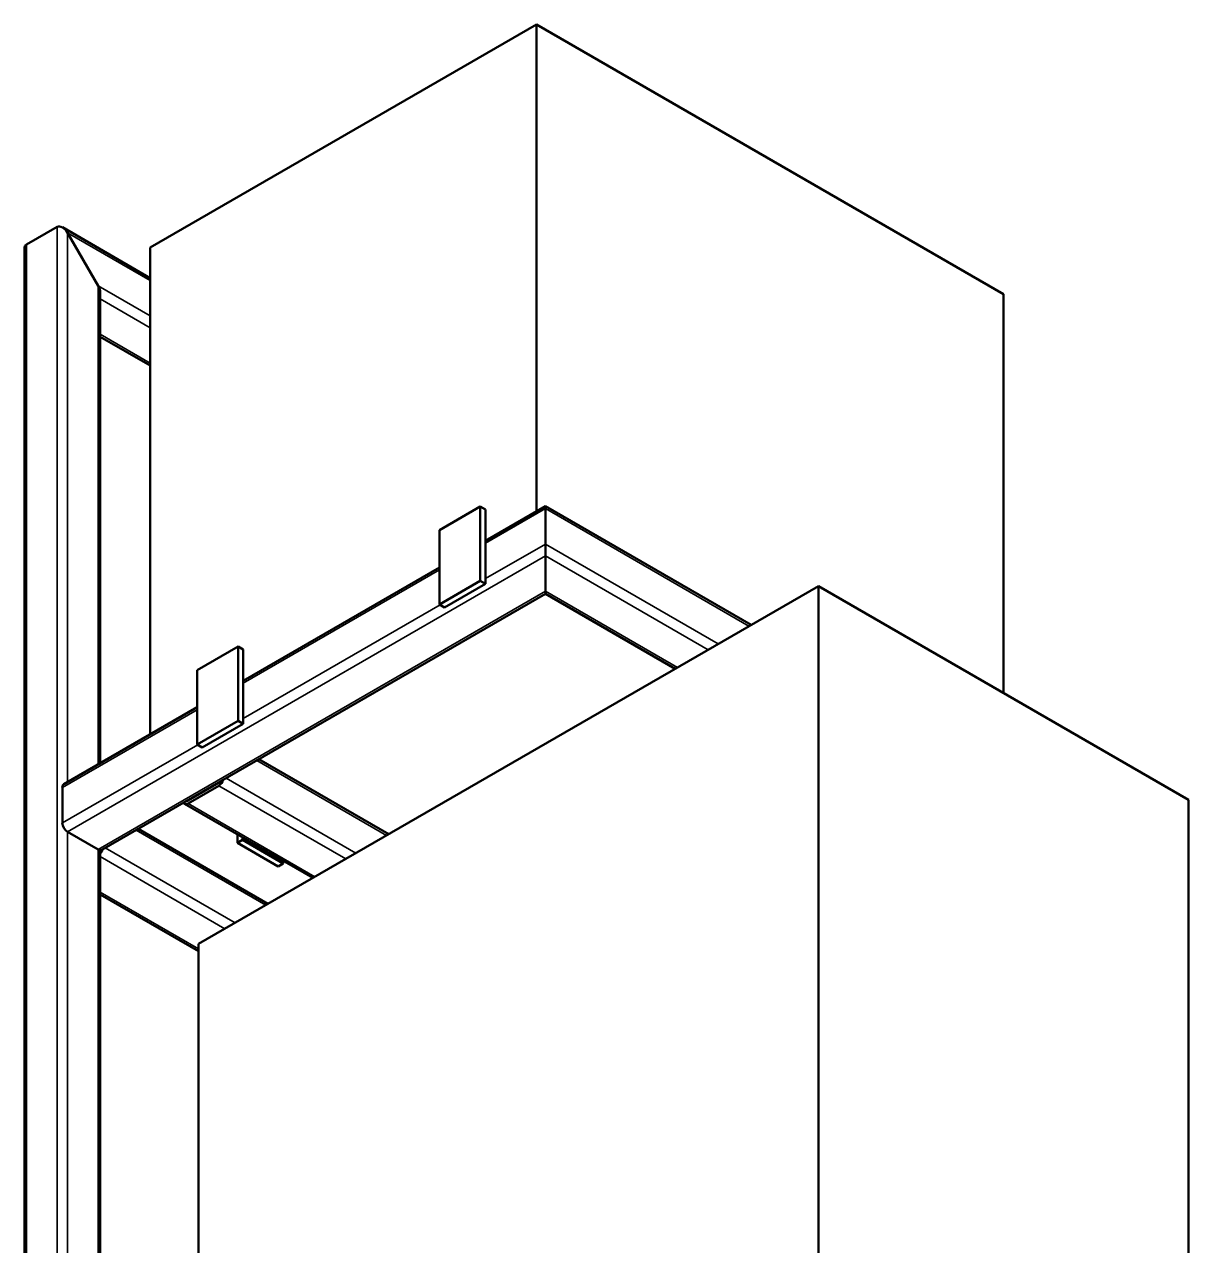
# Model space of a CAD drawing. Header units: millimetres. Extents: x 66 to 8570, y 188 to 5400.
# Drawn here: x 2336 to 3359, y 1353 to 2425 of the extents above; entities that cross this region are included whole.
import ezdxf

# ---------------------------------------------------------------- set-up
doc = ezdxf.new("R2010")
doc.units = ezdxf.units.MM
doc.header["$LTSCALE"] = 20
doc.layers.add('Visible (ANSI)', color=7, linetype='Continuous', lineweight=50)
doc.layers.add('Visible Narrow (ANSI)', color=7, linetype='Continuous', lineweight=35)

msp = doc.modelspace()

# ---------------------------------------------------------------- linework, layer by layer
at = {"layer": 'Visible (ANSI)'}
for p, q in [((2446.5, 2229.5), (2785.9, 2425.4)), ((2785.9, 2425.4), (3196, 2188.6)), ((2785.9, 1997.8), (2785.9, 2425.4)), ((2364.8, 2247.6), (2337.8, 2232)), ((2337.8, 2232), (2364.8, 2247.6)), ((2446.5, 2202.6), (2369.3, 2247.2)), ((2400.7, 2195.8), (2373.7, 2242.4)), ((2373.7, 2242.4), (2400.7, 2195.8)), ((2336, 760.4), (2336, 2227.9)), ((2446.5, 1801.8), (2446.5, 2229.5)), ((2402.5, 1776.5), (2402.5, 2189.5)), ((3196, 1838.2), (3196, 2188.6)), ((2446.5, 2125.7), (2402.5, 2151.1)), ((2700.5, 1981.2), (2736.4, 2002)), ((2736.4, 2002), (2736.4, 1936.6)), ((2736.4, 2002), (2740.9, 1999.4)), ((2793.7, 2002.3), (2740.9, 1971.8)), ((2740.9, 1999.4), (2740.9, 1934)), ((2793.7, 2002.3), (2793.7, 2000.1)), ((2793.7, 2000.1), (2793.7, 2002.3)), ((2793.7, 2002.3), (2974.3, 1898)), ((2793.7, 2000.1), (2793.7, 1969)), ((2793.7, 1969), (2793.7, 2000.1)), ((2700.5, 1981.2), (2700.5, 1915.9)), ((2793.7, 1969), (2793.7, 1958.7)), ((2793.7, 1958.7), (2793.7, 1969)), ((2793.7, 1927.6), (2793.7, 1958.7)), ((2793.7, 1958.7), (2793.7, 1927.6)), ((2700.5, 1948.5), (2528.1, 1848.9)), ((2488.9, 1617.7), (3033.4, 1932.1)), ((2700.5, 1915.9), (2736.4, 1936.6)), ((2740.9, 1934), (2705, 1913.3)), ((2736.4, 1936.6), (2740.9, 1934)), ((3033.4, 1932.1), (3358.6, 1744.3)), ((3033.4, 1157), (3033.4, 1932.1)), ((2793.7, 1925.4), (2403.9, 1700.4)), ((2793.7, 1927.6), (2793.7, 1925.4)), ((2793.7, 1925.4), (2793.7, 1927.6)), ((2793.7, 1925.4), (2907.7, 1859.5)), ((2705, 1913.3), (2700.5, 1915.9)), ((2487.7, 1858.3), (2523.6, 1879.1)), ((2523.6, 1879.1), (2523.6, 1813.8)), ((2523.6, 1879.1), (2528.1, 1876.5)), ((2528.1, 1876.5), (2528.1, 1811.2)), ((2487.7, 1858.3), (2487.7, 1793)), ((2487.7, 1825.6), (2370.6, 1758)), ((2487.7, 1793), (2523.6, 1813.8)), ((2523.6, 1813.8), (2528.1, 1811.2)), ((2528.1, 1811.2), (2492.1, 1790.4)), ((2492.1, 1790.4), (2487.7, 1793)), ((2656, 1714.2), (2541.9, 1780.1)), ((2479.8, 1743.8), (2506.7, 1759.3)), ((2369.3, 1755.1), (2369.3, 1724)), ((2506.7, 1756.7), (2479.8, 1741.2)), ((2589.4, 1675.8), (2476.6, 1740.9)), ((3358.6, 924.8), (3358.6, 1744.3)), ((2373.7, 1716.2), (2400.7, 1700.7)), ((2549.9, 1653), (2435.8, 1718.8)), ((2523, 1714.1), (2523, 1706.5)), ((2523, 1706.5), (2527.5, 1709.1)), ((2558.9, 1685.8), (2523, 1706.5)), ((2527.5, 1711.5), (2527.5, 1709.1)), ((2527.5, 1709.1), (2563.4, 1688.4)), ((2402.5, 797.3), (2402.5, 1700.1)), ((2563.4, 1688.4), (2558.9, 1685.8)), ((2563.4, 1690.7), (2563.4, 1688.4)), ((2488.9, 1611.3), (2402.5, 1661.2)), ((2488.9, 847.2), (2488.9, 1617.7))]:
    msp.add_line(p, q, dxfattribs=at)
for centre, major_axis, start_param, end_param in [((2369.3, 2239.8), (4.49, -7.78), 1.570796, 3.141593), ((2369.3, 2239.8), (4.49, -7.78), 1.570796, 3.141593), ((2342.3, 2224.3), (4.49, -7.78), 3.141593, 3.926991), ((2342.3, 2224.3), (4.49, -7.78), 3.141593, 3.926991), ((2396.2, 2193.2), (-4.49, 7.78), 3.926991, 4.712389), ((2396.2, 2193.2), (-4.49, 7.78), 3.926991, 4.712389), ((2506.7, 1761.9), (-3.18, -5.5), 0.785398, 1.929116), ((2506.7, 1761.9), (1.59, 2.75), 3.926991, 4.521494), ((2373.7, 1752.5), (-3.17, 5.5), 0, 0.785398), ((2479.8, 1746.4), (-3.18, -5.5), 5.924866, 7.068583), ((2479.8, 1746.4), (-1.59, -2.75), 0.190895, 0.785398), ((2373.7, 1721.4), (3.17, -5.5), 3.926991, 5.497787), ((2400.7, 1705.9), (3.17, -5.5), 5.497787, 6.283185), ((2400.7, 1700.7), (-3.18, -5.5), 1.212477, 1.929116)]:
    msp.add_ellipse(centre, major_axis=major_axis, ratio=0.57735, start_param=start_param, end_param=end_param, dxfattribs=at)
at = {"layer": 'Visible Narrow (ANSI)'}
for p, q in [((2364.8, 778.6), (2364.8, 2247.6)), ((2373.7, 1759.8), (2373.7, 2242.4)), ((2446.5, 2200.4), (2373.7, 2242.4)), ((2337.8, 763), (2337.8, 2232)), ((2400.7, 1775.4), (2400.7, 2195.8)), ((2446.5, 2169.3), (2400.7, 2195.8)), ((2446.5, 2158.9), (2402.5, 2184.3)), ((2446.5, 2127.8), (2402.5, 2153.2)), ((2793.7, 2000.1), (2740.9, 1969.7)), ((2793.7, 2000.1), (2972.4, 1896.9)), ((2793.7, 1969), (2740.9, 1938.6)), ((2793.7, 1969), (2945.5, 1881.4)), ((2793.7, 1958.7), (2373.7, 1716.2)), ((2793.7, 1958.7), (2936.5, 1876.2)), ((2700.5, 1946.4), (2528.1, 1846.8)), ((2793.7, 1927.6), (2400.7, 1700.7)), ((2793.7, 1927.6), (2909.6, 1860.6)), ((2701.1, 1915.6), (2528.1, 1815.7)), ((2487.7, 1823.5), (2369.3, 1755.1)), ((2488.2, 1792.7), (2369.3, 1724)), ((2654.1, 1713.1), (2540, 1779)), ((2506.7, 1759.3), (2506.4, 1759.5)), ((2627.2, 1697.6), (2513.1, 1763.4)), ((2618.2, 1692.4), (2506.7, 1756.7)), ((2479.8, 1743.8), (2479.4, 1744)), ((2591.2, 1676.8), (2479.8, 1741.2)), ((2373.7, 780.7), (2373.7, 1716.2)), ((2548, 1651.9), (2434, 1717.7)), ((2400.7, 796.3), (2400.7, 1700.7)), ((2521.1, 1636.3), (2407, 1702.2)), ((2512.1, 1631.1), (2402.5, 1694.4)), ((2488.9, 1613.4), (2402.5, 1663.3))]:
    msp.add_line(p, q, dxfattribs=at)

doc.saveas('drawing.dxf')
